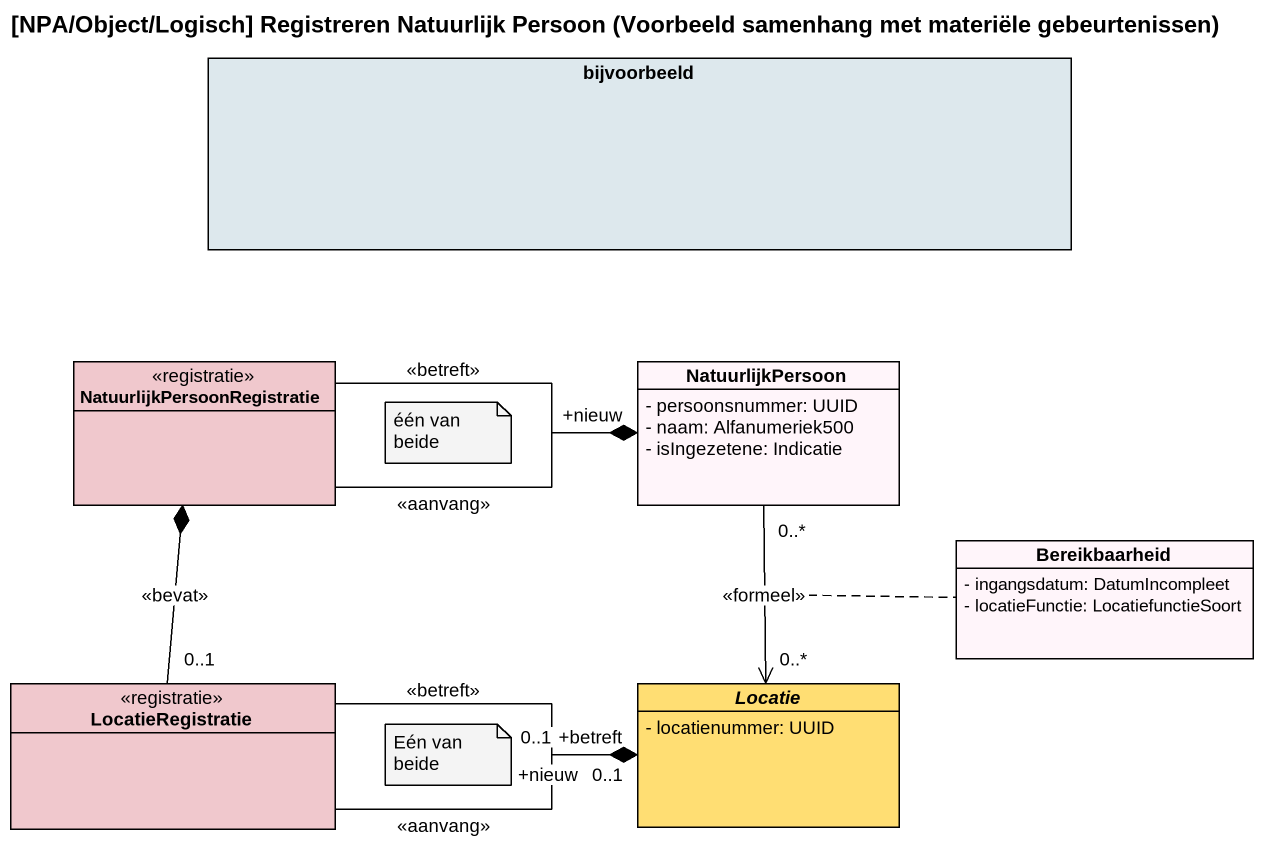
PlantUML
@startuml
title [NPA/Object/Logisch] Registreren Natuurlijk Persoon (Voorbeeld samenhang met materiële gebeurtenissen)
allowmixing
hide circle
hide empty members
skinparam classAttributeIconSize 0
rectangle bijvoorbeeld #DDE8ED
class NatuurlijkPersoonRegistratie <<registratie>> #F0C8CD
class NatuurlijkPersoon #FFF5FA {
  - persoonsnummer: UUID
  - naam: Alfanumeriek500
  - isIngezetene: Indicatie
}
class Bereikbaarheid #FFF5FA {
  - ingangsdatum: DatumIncompleet
  - locatieFunctie: LocatiefunctieSoort
}
class LocatieRegistratie <<registratie>> #F0C8CD
abstract class Locatie #FFDE73 {
  - locatienummer: UUID
}
NatuurlijkPersoonRegistratie -right-* NatuurlijkPersoon : <<betreft>>
NatuurlijkPersoonRegistratie -right-* "+nieuw" NatuurlijkPersoon : <<aanvang>>
NatuurlijkPersoon "0..*" --> "0..*" Locatie : <<formeel>>
(NatuurlijkPersoon, Locatie) .. Bereikbaarheid
LocatieRegistratie "0..1" -up-* NatuurlijkPersoonRegistratie : <<bevat>>
LocatieRegistratie -right-* "+betreft\n0..1" Locatie : <<betreft>>
LocatieRegistratie -right-* "+nieuw\n0..1" Locatie : <<aanvang>>
note as N1
  één van beide
end note
note as N2
  Eén van beide
end note
@enduml
